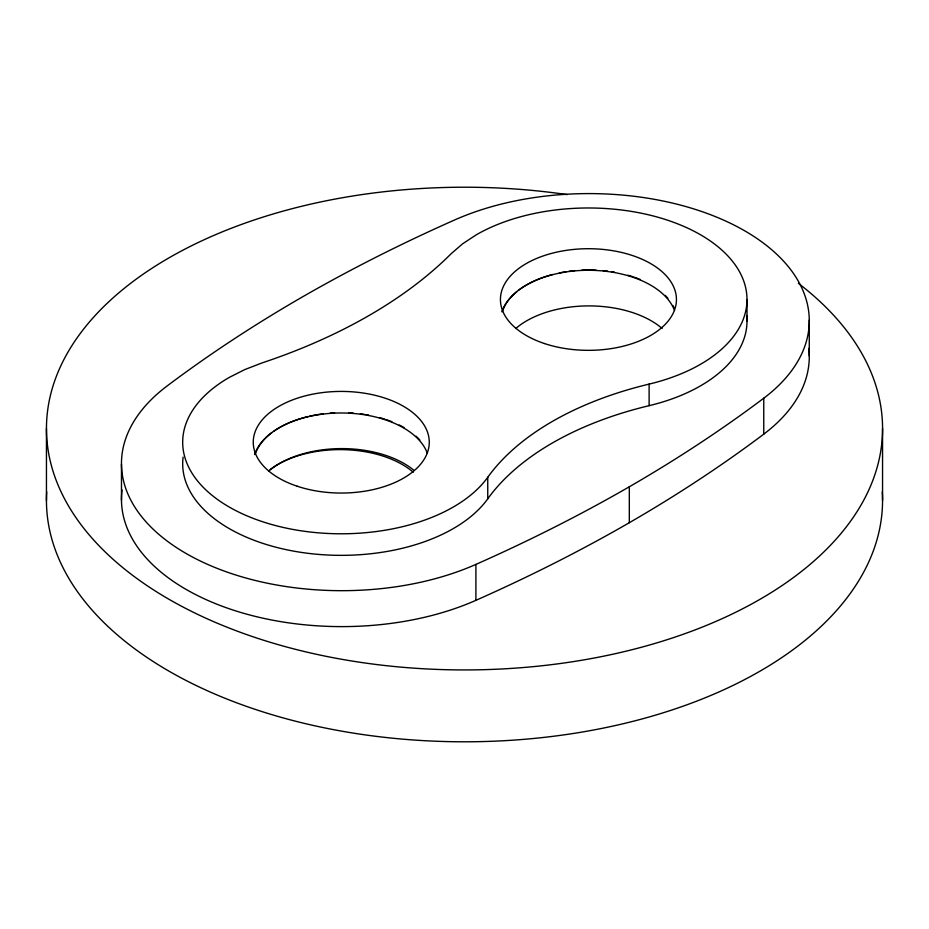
<?xml version="1.0" encoding="UTF-8"?>
<svg xmlns="http://www.w3.org/2000/svg" width="929" height="929" viewBox="0 0 929 929"><rect width="100%" height="100%" fill="white"/><g stroke="black" fill="none" stroke-linecap="round" stroke-linejoin="round"><path stroke-width="1.39" d="M882.55 428.571L882.55 500.429M809.275 320.087L809.275 356.016M763.754 398.216A1569.244 905.996 0 0 1 629.316 486.784A1569.244 905.996 0 0 1 475.903 564.402A220.312 127.192 0 0 1 185.997 553.429A220.312 127.192 0 0 1 166.999 386.058A1569.244 905.996 0 0 1 301.437 297.489A1569.244 905.996 0 0 1 454.85 219.871A220.312 127.192 0 0 1 744.744 230.845A220.312 127.192 0 0 1 763.754 398.216L763.754 434.145A1569.244 905.996 0 0 1 629.316 522.713A1569.244 905.996 0 0 1 475.903 600.331A220.312 127.192 0 0 1 237.046 611.317A220.312 127.192 0 0 1 122.082 489.943M747.009 299.533L747.009 321.086M649.116 384.107A298.163 172.144 0 0 0 487.748 477.274A158.569 91.553 0 0 1 253.152 518.359A158.569 91.553 0 0 1 229.126 377.499L244.722 369.603L261.966 362.949A516.745 298.337 0 0 0 451.111 253.756L462.63 243.793L476.31 234.793A158.569 91.553 0 0 1 720.277 248.67A158.569 91.553 0 0 1 649.116 384.107L649.116 405.671A298.163 172.144 0 0 0 487.748 498.827A158.569 91.553 0 0 1 304.677 552.883A158.569 91.553 0 0 1 183.106 457.138M629.316 486.784L629.316 522.713M487.748 477.274L487.748 498.827M475.903 564.402L475.903 600.331M121.478 464.186L121.478 500.116M46.45 428.571L46.45 500.429M746.73 315.767A158.569 91.553 0 0 1 649.116 405.671M501.904 311.819A88.011 50.816 0 0 1 587.279 270.281A88.011 50.816 0 0 1 674.512 310.507M254.72 454.525A88.011 50.816 0 0 1 340.095 412.987A88.011 50.816 0 0 1 427.34 453.213M808.799 348.387A220.312 127.192 0 0 1 763.754 434.145M515.792 328.483A88.011 50.816 0 0 1 662.145 328.483M268.609 471.189A88.011 50.816 0 0 1 413.881 470.271M502.426 311.517A88.011 50.816 0 0 1 516.872 291.636M519.137 289.848A88.011 50.816 0 0 1 552.65 274.496M559.316 272.94A88.011 50.816 0 0 1 566.191 271.698M568.978 271.291A88.011 50.816 0 0 1 574.633 270.641M581.775 270.142A88.011 50.816 0 0 1 596.163 270.142M603.304 270.641A88.011 50.816 0 0 1 607.543 271.117M611.746 271.698A88.011 50.816 0 0 1 614.51 272.151M627.888 275.205A88.011 50.816 0 0 1 632.974 276.772M634.205 277.19A88.011 50.816 0 0 1 640.232 279.478M665.187 295.376A88.011 50.816 0 0 1 667.905 298.302M672.898 305.502A88.011 50.816 0 0 1 673.978 307.627M255.243 454.235A88.011 50.816 0 0 1 271.965 432.554M274.009 431.068A88.011 50.816 0 0 1 288.211 423.171M289.36 422.672A88.011 50.816 0 0 1 308.103 416.54M309.438 416.227A88.011 50.816 0 0 1 323.199 413.823M330.294 413.115A88.011 50.816 0 0 1 334.591 412.848M348.979 412.848A88.011 50.816 0 0 1 353.275 413.115M360.371 413.823A88.011 50.816 0 0 1 364.563 414.404M365.945 414.624A88.011 50.816 0 0 1 368.708 415.112M379.415 417.551A88.011 50.816 0 0 1 384.536 419.072M385.79 419.478A88.011 50.816 0 0 1 391.875 421.708M399.191 424.971A88.011 50.816 0 0 1 404.022 427.561M416.018 436.189A88.011 50.816 0 0 1 419.85 440.021M798.371 283.31A418.05 241.354 0 0 1 606.997 655.479A418.05 241.354 0 0 1 46.973 440.613A418.05 241.354 0 0 1 567.131 194.602M270.211 469.493A88.011 50.816 0 0 1 413.208 472.199M882.283 491.813A418.05 241.354 0 0 1 464.5 741.795A418.05 241.354 0 0 1 46.717 491.813M544.429 343.533A88.011 50.816 0 0 0 676.44 299.533A88.011 50.816 0 0 0 544.429 255.521A88.011 50.816 0 0 0 544.429 343.533M297.245 486.239A88.011 50.816 0 0 0 429.268 442.239A88.011 50.816 0 0 0 297.245 398.227A88.011 50.816 0 0 0 297.245 486.239"/></g></svg>
